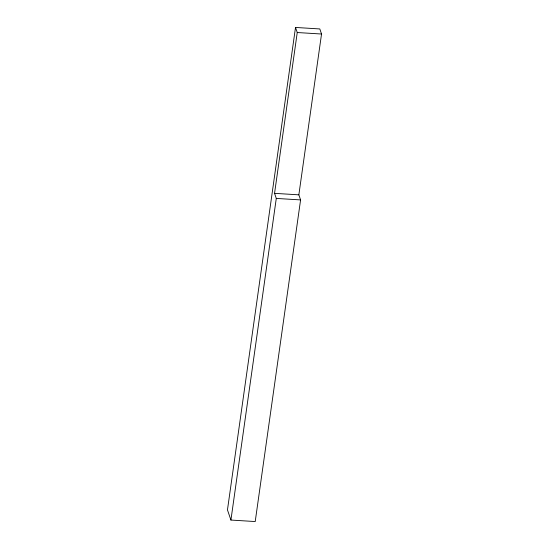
<?xml version="1.0" encoding="UTF-8"?>
<svg xmlns="http://www.w3.org/2000/svg" width="549" height="549" viewBox="0 0 549 549"><rect width="100%" height="100%" fill="white"/><g stroke="black" fill="none" stroke-linecap="round" stroke-linejoin="round"><path stroke-width="0.82" d="M295.513 27.45L227.464 509.897L230.923 520.054L255.216 521.55L300.584 199.918L298.855 194.84L321.536 34.024L319.806 28.946L295.513 27.45L297.242 32.528L274.555 193.344L276.284 198.422L230.923 520.054M297.242 32.528L321.536 34.024M274.555 193.344L298.855 194.84M276.284 198.422L300.584 199.918"/></g></svg>
